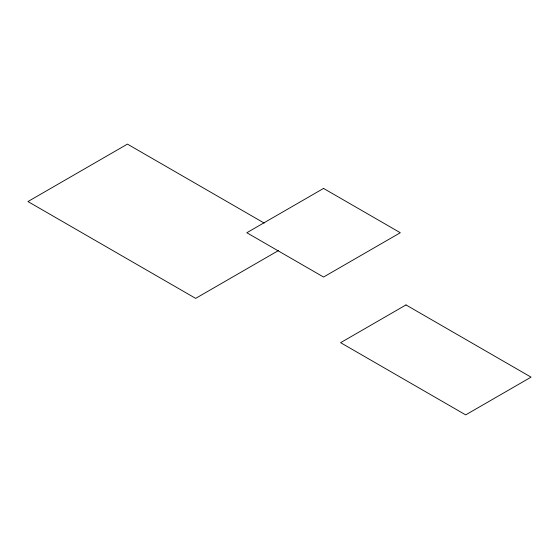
<?xml version="1.0" encoding="UTF-8"?>
<svg xmlns="http://www.w3.org/2000/svg" width="559" height="559" viewBox="0 0 559 559"><rect width="100%" height="100%" fill="white"/><g stroke="black" fill="none" stroke-linecap="round" stroke-linejoin="round"><path stroke-width="0.84" d="M278.55 250.509L195.65 298.373L27.95 201.554L127.431 144.117L264.162 223.055M323.556 188.425L246.812 232.733L323.556 277.04L400.3 232.733L323.556 188.425M405.988 304.934L340.613 342.681L465.675 414.883L531.05 377.143L405.988 304.934"/></g></svg>
